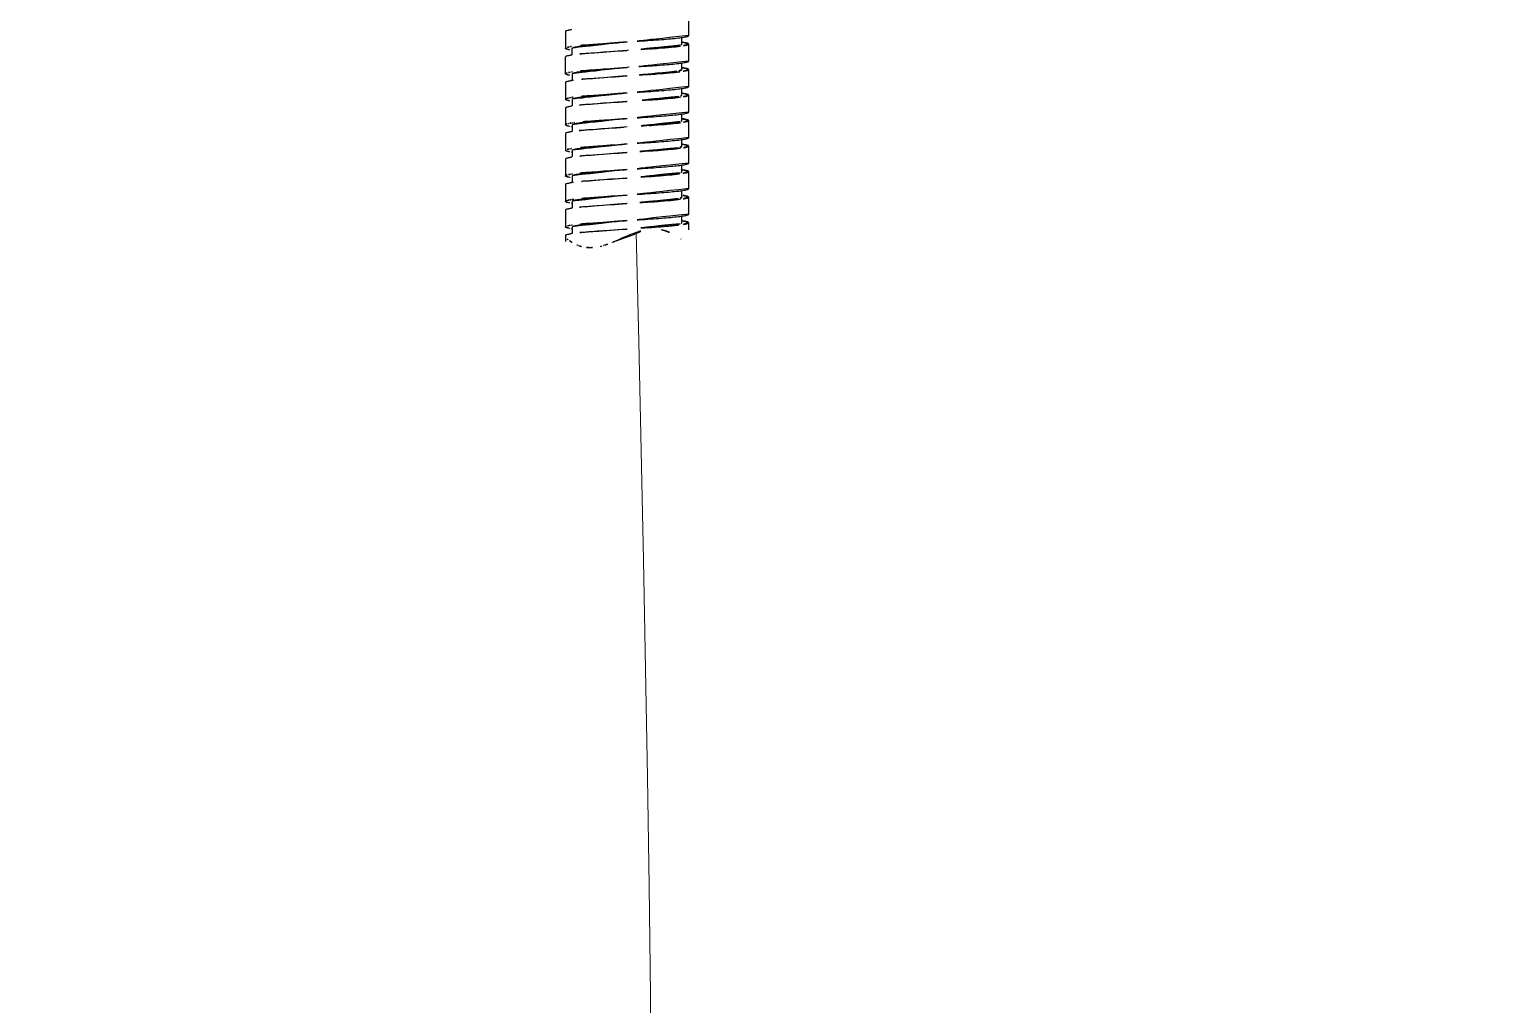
# Model space of a CAD drawing. Extents: x 16296678336 to 16296681200, y -37409618718 to -37409616619.
# Drawn here: x 16296680118.8 to 16296680291.9, y -37409617689.5 to -37409617574.9 of the extents above; entities that cross this region are included whole.
import ezdxf

# ---------------------------------------------------------------- set-up
doc = ezdxf.new("R2010")
doc.units = 0
doc.header["$LTSCALE"] = 10
doc.header["$MEASUREMENT"] = 0
doc.linetypes.add('CENTER2', pattern=[28.575, 19.05, -3.175, 3.175, -3.175])
doc.layers.add('Cneter', color=1, linetype='CENTER2', lineweight=13)
doc.layers.add('DEF_LAYER_ASSEM_MEMBER', color=7, linetype='CONTINUOUS')

msp = doc.modelspace()

# ---------------------------------------------------------------- linework, layer by layer
at = {"layer": 'Cneter', "lineweight": 5, "ltscale": 0.5}
msp.add_spline([(16296680190.140141, -37409617598.749863), (16296680190.140141, -37409617801.705399), (16296680190.140141, -37409618029.679138), (16296680190.140141, -37409618399.587212), (16296679984.26391, -37409618399.587212), (16296679966.990271, -37409618322.277588), (16296679966.76119, -37409618313.395027)], degree=3, dxfattribs=at)
at = {"layer": 'DEF_LAYER_ASSEM_MEMBER', "color": 7, "linetype": 'Continuous'}
for p, q in [((16296680196.31501, -37409617575.600937), (16296680196.31501, -37409617573.600937)), ((16296680181.81501, -37409617575.100937), (16296680181.81501, -37409617577.100937)), ((16296680195.515011, -37409617576.600937), (16296680195.515011, -37409617575.826736)), ((16296680182.615009, -37409617577.875977), (16296680182.615009, -37409617577.100937)), ((16296680189.06501, -37409617577.350937), (16296680189.045191, -37409617577.352249)), ((16296680189.08478, -37409617576.349648), (16296680189.06501, -37409617576.350937)), ((16296680189.25057, -37409617577.338722), (16296680189.06501, -37409617577.350937)), ((16296680196.31501, -37409617578.600937), (16296680196.31501, -37409617576.600937)), ((16296680181.81501, -37409617580.100937), (16296680181.81501, -37409617578.100937)), ((16296680189.318029, -37409617579.334282), (16296680189.06501, -37409617579.350937)), ((16296680195.515011, -37409617579.600937), (16296680195.515011, -37409617578.822006)), ((16296680196.31501, -37409617581.600937), (16296680196.31501, -37409617579.600937)), ((16296680181.81501, -37409617581.100937), (16296680181.81501, -37409617583.100937)), ((16296680182.583731, -37409617579.879082), (16296680182.56468, -37409617579.881897)), ((16296680182.571381, -37409617580.320992), (16296680182.58572, -37409617580.323097)), ((16296680182.58572, -37409617580.323097), (16296680182.60783, -37409617580.326317)), ((16296680182.615009, -37409617580.100937), (16296680182.615009, -37409617580.878349)), ((16296680189.06501, -37409617580.350937), (16296680189.045271, -37409617580.352249)), ((16296680189.084709, -37409617580.349648), (16296680189.06501, -37409617580.350937)), ((16296680182.615009, -37409617583.100937), (16296680182.615009, -37409617583.880653)), ((16296680189.084709, -37409617582.349648), (16296680189.06501, -37409617582.350937)), ((16296680195.515011, -37409617582.600937), (16296680195.515011, -37409617581.821243)), ((16296680196.31501, -37409617584.600937), (16296680196.31501, -37409617582.600937)), ((16296680181.81501, -37409617584.100937), (16296680181.81501, -37409617586.100937)), ((16296680189.06501, -37409617583.350937), (16296680189.045309, -37409617583.352242)), ((16296680189.084749, -37409617583.349648), (16296680189.06501, -37409617583.350937)), ((16296680195.515011, -37409617585.600937), (16296680195.515011, -37409617584.823547)), ((16296680182.615009, -37409617586.100937), (16296680182.615009, -37409617586.880539)), ((16296680189.06501, -37409617586.350937), (16296680188.730181, -37409617586.373009)), ((16296680189.084749, -37409617585.349648), (16296680189.06501, -37409617585.350937)), ((16296680189.084789, -37409617586.349648), (16296680189.06501, -37409617586.350937)), ((16296680195.52219, -37409617585.375557), (16296680195.5443, -37409617585.378792)), ((16296680195.5443, -37409617585.378792), (16296680195.55863, -37409617585.380913)), ((16296680196.31501, -37409617587.600937), (16296680196.31501, -37409617585.600937)), ((16296680181.81501, -37409617587.100937), (16296680181.81501, -37409617589.100937)), ((16296680189.084789, -37409617588.349648), (16296680189.06501, -37409617588.350937)), ((16296680195.515011, -37409617588.600937), (16296680195.515011, -37409617587.826363)), ((16296680181.81501, -37409617590.100937), (16296680181.81501, -37409617592.100937)), ((16296680182.615009, -37409617589.100937), (16296680182.615009, -37409617589.87822)), ((16296680189.06501, -37409617589.350937), (16296680189.045151, -37409617589.352257)), ((16296680189.08486, -37409617589.34964), (16296680189.06501, -37409617589.350937)), ((16296680196.31501, -37409617590.600937), (16296680196.31501, -37409617588.600937)), ((16296680189.08486, -37409617591.34964), (16296680189.06501, -37409617591.350937)), ((16296680195.515011, -37409617591.600937), (16296680195.515011, -37409617590.823219)), ((16296680196.31501, -37409617593.600937), (16296680196.31501, -37409617591.600937)), ((16296680181.81501, -37409617593.100937), (16296680181.81501, -37409617595.100937)), ((16296680182.615009, -37409617592.100937), (16296680182.615009, -37409617592.878433)), ((16296680189.06501, -37409617592.350937), (16296680189.045259, -37409617592.352249)), ((16296680189.084709, -37409617592.349648), (16296680189.06501, -37409617592.350937)), ((16296680182.615009, -37409617595.100937), (16296680182.615009, -37409617595.880539)), ((16296680189.06501, -37409617595.350937), (16296680189.045321, -37409617595.352242)), ((16296680189.084709, -37409617594.349648), (16296680189.06501, -37409617594.350937)), ((16296680189.08478, -37409617595.349648), (16296680189.06501, -37409617595.350937)), ((16296680195.515011, -37409617594.600937), (16296680195.515011, -37409617593.821342)), ((16296680196.31501, -37409617596.600937), (16296680196.31501, -37409617594.600937)), ((16296680181.81501, -37409617596.100937), (16296680181.81501, -37409617598.100937)), ((16296680195.515011, -37409617597.600937), (16296680195.515011, -37409617596.825737)), ((16296680182.615009, -37409617598.100937), (16296680182.615009, -37409617598.876228)), ((16296680189.06501, -37409617598.350937), (16296680189.0452, -37409617598.352249)), ((16296680189.08482, -37409617597.34964), (16296680189.06501, -37409617597.350937)), ((16296680196.31501, -37409617598.440521), (16296680196.31501, -37409617597.600937)), ((16296680181.81501, -37409617599.100937), (16296680181.81501, -37409617599.814423)), ((16296680187.43866, -37409617599.87738), (16296680187.46344, -37409617599.867088))]:
    msp.add_line(p, q, dxfattribs=at)
for centre, radius, start, end in [((16296680183.48527, -37409617583.41066), 6.592767, 99.52563434, 100.33026043), ((16296680183.71224, -37409617584.751701), 7.952877, 99.19002911, 99.53936024), ((16296680183.952471, -37409617586.245293), 9.465665, 98.55298567, 99.18162079), ((16296680184.163401, -37409617566.571327), 10.866904, 261.40482233, 261.59475173), ((16296680184.253401, -37409617588.237373), 11.480346, 98.15101289, 98.55949169), ((16296680184.195379, -37409617588.848763), 11.08744, 98.36636313, 98.50199641), ((16296680193.9326, -37409617587.357681), 11.096556, 81.4471224, 81.67284638), ((16296680193.95993, -37409617590.17791), 10.914713, 81.43465069, 81.58921846), ((16296680183.74016, -37409617587.916077), 8.119612, 98.97953512, 99.62304601), ((16296680184.03013, -37409617589.747704), 9.974047, 98.44884582, 98.98251782), ((16296680184.41213, -37409617593.316818), 12.571401, 97.68386665, 98.53627738), ((16296680184.3419, -37409617591.848778), 12.098126, 98.06766443, 98.35616171), ((16296680193.029671, -37409617562.272263), 17.730334, 277.12577542, 277.4933314), ((16296680182.836269, -37409617586.079033), 3.198291, 101.602889, 103.46086112), ((16296680183.679199, -37409617590.548203), 7.74671, 99.1884109, 99.71118792), ((16296680183.95438, -37409617592.25399), 9.474552, 98.54810067, 99.18395607), ((16296680184.312189, -37409617594.632874), 11.880193, 97.96838093, 98.54928943), ((16296680184.614981, -37409617596.781227), 14.04979, 97.70511951, 97.97672743), ((16296680193.29694, -37409617567.309448), 15.675695, 277.46323895, 277.7056113), ((16296680193.91641, -37409617593.472023), 11.212032, 81.52305526, 81.65250708), ((16296680184.2136, -37409617572.229874), 11.212032, 261.52305526, 261.65250708), ((16296680183.02861, -37409617589.989929), 4.129275, 101.37969434, 101.70570212), ((16296680183.67701, -37409617593.537849), 7.736142, 99.23990182, 99.66620123), ((16296680183.93219, -37409617595.113876), 9.332688, 98.58769919, 99.23257216), ((16296680184.257401, -37409617597.260887), 11.504193, 98.106008, 98.592519), ((16296680184.17008, -37409617575.523987), 10.914713, 261.43465069, 261.58921846), ((16296680184.91263, -37409617601.952721), 16.241548, 97.11498575, 98.06050864), ((16296680193.935801, -37409617599.336029), 11.074667, 81.44137284, 81.66802533), ((16296680183.48793, -37409617595.426018), 6.608355, 99.52541879, 100.31559853), ((16296680183.71213, -37409617596.751038), 7.952203, 99.19106984, 99.53860584), ((16296680183.951851, -37409617598.241417), 9.461739, 98.55417441, 99.1825536), ((16296680183.99868, -37409617599.541672), 9.765627, 98.44553869, 99.09678179), ((16296680184.16007, -37409617578.593391), 10.844589, 261.40097507, 261.58716442), ((16296680184.25202, -37409617600.228104), 11.470978, 98.15410388, 98.56068041), ((16296680183.756611, -37409617600.018692), 8.223536, 99.03508729, 99.48086309), ((16296680184.01837, -37409617601.670547), 9.896002, 98.44104247, 99.02987744), ((16296680184.295731, -37409617603.529533), 11.775554, 98.12031938, 98.44819724), ((16296680192.96489, -37409617573.772972), 18.23381, 276.98702782, 277.5101939), ((16296680193.966789, -37409617602.131042), 10.867351, 81.41642949, 81.58271223), ((16296680184.419741, -37409617605.369247), 12.624377, 97.66337178, 98.53562895), ((16296680184.224001, -37409617581.164398), 11.278326, 261.48449444, 261.72865515), ((16296680182.917749, -37409617598.457039), 3.584973, 101.52721273, 102.63897326), ((16296680183.67531, -37409617602.526108), 7.724279, 99.21895381, 99.69864724), ((16296680183.94165, -37409617604.173141), 9.392704, 98.57045048, 99.21309656), ((16296680184.28496, -37409617606.44709), 11.69243, 98.03409648, 98.57343333), ((16296680184.186489, -37409617584.413147), 11.026753, 261.46893178, 261.61243259), ((16296680184.69586, -37409617609.362167), 14.636317, 97.45608218, 98.03193227), ((16296680193.885281, -37409617605.68277), 11.425074, 81.58059422, 81.70023265), ((16296680194.04516, -37409617604.608391), 10.338858, 81.17972471, 81.58537075), ((16296680183.63512, -37409617605.288353), 7.483156, 99.43246272, 99.64302476), ((16296680183.74868, -37409617605.973213), 8.177374, 99.12319392, 99.43106125), ((16296680183.980989, -37409617607.428993), 9.651564, 98.50411459, 99.11456974), ((16296680184.18417, -37409617587.433159), 11.006627, 261.42879308, 261.6448114), ((16296680184.2691, -37409617609.34623), 11.590335, 98.14591272, 98.51116107), ((16296680192.24869, -37409617602.900352), 4.54673, 77.89220632, 80.57019625), ((16296680192.725731, -37409617577.935928), 20.086346, 276.364618, 277.5431605), ((16296680193.952431, -37409617608.224617), 10.962019, 81.41984456, 81.63022155), ((16296680185.69622, -37409617594.868507), 5.929463, 231.88278049, 234.85415211), ((16296680184.17358, -37409617609.700417), 10.937509, 98.37671719, 98.55895136), ((16296680184.81266, -37409617596.359177), 4.192321, 246.47832701, 250.1848611), ((16296680184.77792, -37409617596.452553), 4.092701, 250.199388, 250.43036134), ((16296680184.730379, -37409617596.598396), 3.939355, 250.37121408, 262.24922545), ((16296680184.730221, -37409617596.592117), 3.94555, 262.26375484, 262.81924594), ((16296680184.731421, -37409617596.58268), 3.955063, 262.81913752, 263.17585038), ((16296680184.734449, -37409617596.556419), 3.981502, 263.17742144, 264.89432045), ((16296680184.294769, -37409617593.553452), 7.028699, 283.66623025, 285.70269394), ((16296680184.11475, -37409617592.90416), 7.702479, 285.68466498, 286.42662986), ((16296680183.963209, -37409617592.391853), 8.236732, 286.42991694, 287.42365055), ((16296680180.828831, -37409617583.948853), 17.245501, 292.07021524, 292.18666206), ((16296680180.503059, -37409617583.150711), 18.10756, 292.1873704, 292.39349762), ((16296680180.12384, -37409617582.229759), 19.103529, 292.39289136, 292.51364197), ((16296680190.823919, -37409617605.4673), 7.500311, 51.99191305, 53.53681425)]:
    msp.add_arc(centre, radius, start, end, dxfattribs=at)
for points, start_tangent, end_tangent in [([(16296680182.539761, -37409617574.885643), (16296680182.2257, -37409617574.939468), (16296680181.99856, -37409617574.993294), (16296680181.861031, -37409617575.047119), (16296680181.81506, -37409617575.100937)], (-0.9887734818, -0.149422226), (0.0003846177, -0.999999926)), ([(16296680196.315001, -37409617575.600937), (16296680196.28017, -37409617575.647743), (16296680196.176161, -37409617575.694527), (16296680196.00388, -37409617575.741333), (16296680195.76498, -37409617575.788116), (16296680195.09724, -37409617575.881706), (16296680194.19849, -37409617575.975304), (16296680193.103161, -37409617576.068893), (16296680191.853161, -37409617576.162468), (16296680190.49638, -37409617576.256058), (16296680189.08478, -37409617576.349648)], (0.0010126081, -0.9999994873), (-0.9978384113, -0.0657153332)), ([(16296680182.55616, -37409617577.883171), (16296680182.23514, -37409617577.937607), (16296680182.002729, -37409617577.992058), (16296680181.862141, -37409617578.046539), (16296680181.81501, -37409617578.100937)], (-0.9890091009, -0.1478546524), (0, -1)), ([(16296680181.81505, -37409617577.100937), (16296680181.86101, -37409617577.154747), (16296680181.99844, -37409617577.208557), (16296680182.225451, -37409617577.262367), (16296680182.53932, -37409617577.316177)], (-0.000802723, -0.9999996778), (0.988765987, -0.1494718132)), ([(16296680181.885559, -37409617577.034279), (16296680181.85474, -37409617577.050949), (16296680181.81505, -37409617577.100937)], (-0.9039032658, -0.4277369356), (-0.0008027231, -0.9999996778)), ([(16296680182.303049, -37409617576.924759), (16296680182.04826, -37409617576.979523), (16296680181.885559, -37409617577.034279)], (-0.9837364779, -0.1796177663), (-0.903903266, -0.4277369353)), ([(16296680189.06501, -37409617576.350937), (16296680187.806669, -37409617576.444687), (16296680186.59671, -37409617576.538437), (16296680185.481609, -37409617576.632187), (16296680184.5042, -37409617576.725937), (16296680183.70204, -37409617576.819687), (16296680183.105989, -37409617576.913437), (16296680182.73897, -37409617577.007187), (16296680182.64609, -37409617577.05407), (16296680182.615061, -37409617577.100937)], (-0.9972712204, -0.0738248803), (-0.0007403058, -0.999999726)), ([(16296680189.045191, -37409617577.352249), (16296680185.2467, -37409617577.615784), (16296680183.711861, -37409617577.747551), (16296680182.58214, -37409617577.879318)], (-0.9978383761, -0.0657158674), (-0.9893564638, -0.145512156)), ([(16296680189.06501, -37409617576.350937), (16296680185.29598, -37409617576.611977), (16296680183.764021, -37409617576.742493), (16296680182.625669, -37409617576.873001)], (-0.9978384251, -0.0657151238), (-0.9898843585, -0.1418765544)), ([(16296680195.25374, -37409617576.737312), (16296680194.884529, -37409617576.813812), (16296680194.366289, -37409617576.890312), (16296680192.939171, -37409617577.043312), (16296680191.117649, -37409617577.196312), (16296680189.08713, -37409617577.349312)], (-0.9671701643, -0.2541296389), (-0.9972713111, -0.0738236553)), ([(16296680195.362181, -37409617576.848503), (16296680194.24378, -37409617576.971046), (16296680192.786039, -37409617577.093613), (16296680189.25057, -37409617577.338722)], (-0.9912844036, -0.1317392547), (-0.9978369636, -0.0657373106)), ([(16296680195.51498, -37409617576.600937), (16296680195.449301, -37409617576.669128), (16296680195.25374, -37409617576.737312)], (0.0014773228, -0.9999989088), (-0.9671701643, -0.2541296389)), ([(16296680196.31498, -37409617576.600937), (16296680196.254169, -37409617576.662827), (16296680196.07272, -37409617576.724716), (16296680195.773769, -37409617576.786613), (16296680195.362181, -37409617576.848503)], (-0.0014588115, -0.9999989359), (-0.9912844036, -0.1317392547)), ([(16296680195.582899, -37409617576.384529), (16296680195.90008, -37409617576.438637), (16296680196.129589, -37409617576.492737), (16296680196.26848, -37409617576.546837), (16296680196.31498, -37409617576.600937)], (0.9888748418, -0.1487499489), (-0.0014588116, -0.9999989359)), ([(16296680189.06501, -37409617579.350937), (16296680187.806681, -37409617579.444687), (16296680186.596701, -37409617579.538437), (16296680185.481581, -37409617579.632187), (16296680184.50419, -37409617579.725937), (16296680183.70207, -37409617579.819702), (16296680183.10603, -37409617579.913437), (16296680182.73896, -37409617580.00721), (16296680182.64612, -37409617580.054123), (16296680182.615009, -37409617580.100937)], (-0.9972713452, -0.0738231946), (0, -1)), ([(16296680189.06501, -37409617579.350937), (16296680185.313021, -37409617579.610657), (16296680183.78443, -37409617579.740517), (16296680182.64403, -37409617579.870377)], (-0.9978383992, -0.065715517), (-0.9900962893, -0.1403899497)), ([(16296680196.31497, -37409617578.600937), (16296680196.281601, -37409617578.646782), (16296680196.181789, -37409617578.692612), (16296680196.016399, -37409617578.738449), (16296680195.78709, -37409617578.784279), (16296680195.14535, -37409617578.875954), (16296680194.28019, -37409617578.967613), (16296680193.2234, -37409617579.05928), (16296680192.01383, -37409617579.150948), (16296680190.6959, -37409617579.242607), (16296680189.318029, -37409617579.334282)], (-0.0012834786, -0.9999991763), (-0.9978357471, -0.0657557742)), ([(16296680195.51498, -37409617579.600937), (16296680195.478001, -37409617579.652077), (16296680195.367599, -37409617579.703217), (16296680195.184879, -37409617579.754356), (16296680194.932131, -37409617579.805496)], (-0.0014773227, -0.9999989088), (-0.9844908212, -0.1754360939)), ([(16296680196.31496, -37409617579.600937), (16296680196.25285, -37409617579.663513), (16296680196.06748, -37409617579.726067), (16296680195.762091, -37409617579.78862), (16296680195.341921, -37409617579.851181)], (0.0007601393, -0.9999997111), (-0.9914483763, -0.1304994912)), ([(16296680195.585529, -37409617579.384933), (16296680195.901609, -37409617579.438927), (16296680196.130251, -37409617579.492943), (16296680196.268669, -37409617579.546944), (16296680196.31496, -37409617579.600937)], (0.9888447814, -0.14894965), (0.0007601393, -0.9999997111)), ([(16296680182.54608, -37409617580.884689), (16296680182.22934, -37409617580.938751), (16296680182.00016, -37409617580.992821), (16296680181.861469, -37409617581.046883), (16296680181.815029, -37409617581.100937)], (-0.9888600473, -0.1488482681), (0.0015170925, -0.9999988492)), ([(16296680182.02327, -37409617579.986221), (16296680181.86731, -37409617580.043617), (16296680181.81501, -37409617580.100937)], (-0.963749095, -0.2668101983), (0, -1)), ([(16296680181.81501, -37409617580.100937), (16296680181.863131, -37409617580.155922), (16296680182.00663, -37409617580.210968), (16296680182.243839, -37409617580.265991), (16296680182.571381, -37409617580.320992)], (0, -1), (0.9892148875, -0.1464715205)), ([(16296680182.382839, -37409617579.910721), (16296680182.27692, -37409617579.929588), (16296680182.02327, -37409617579.986221)], (-0.9858947205, -0.1673666638), (-0.9637490951, -0.266810198)), ([(16296680189.045271, -37409617580.352249), (16296680185.38328, -37409617580.60527), (16296680183.876169, -37409617580.731789), (16296680182.731239, -37409617580.858299)], (-0.9978384475, -0.0657147834), (-0.9909651389, -0.1341196985)), ([(16296680194.932131, -37409617579.805496), (16296680193.943211, -37409617579.941437), (16296680192.56146, -37409617580.0774), (16296680190.898161, -37409617580.213348), (16296680189.087231, -37409617580.349297)], (-0.9844908212, -0.1754360939), (-0.9972712482, -0.0738245046)), ([(16296680195.22908, -37409617579.865646), (16296680194.07531, -37409617579.986656), (16296680192.60148, -37409617580.107651), (16296680189.084709, -37409617580.349648)], (-0.9922652873, -0.1241354083), (-0.9978384452, -0.0657148176)), ([(16296680182.09177, -37409617582.968597), (16296680181.884581, -37409617583.034767), (16296680181.815029, -37409617583.100937)], (-0.9722426842, -0.2339747059), (0.0015170924, -0.9999988492)), ([(16296680181.815029, -37409617583.100937), (16296680181.862431, -37409617583.155563), (16296680182.003941, -37409617583.210182), (16296680182.23778, -37409617583.264801), (16296680182.56082, -37409617583.31942)], (0.0015170924, -0.9999988492), (0.9890738868, -0.1474206443)), ([(16296680182.372471, -37409617582.912498), (16296680182.324471, -37409617582.920898), (16296680182.193001, -37409617582.946091)], (-0.9856482066, -0.1688123596), (-0.9793175527, -0.2023292638)), ([(16296680189.06501, -37409617582.350937), (16296680187.806681, -37409617582.444687), (16296680186.59672, -37409617582.538437), (16296680185.4816, -37409617582.632187), (16296680184.504181, -37409617582.725937), (16296680183.70203, -37409617582.819687), (16296680183.10601, -37409617582.913437), (16296680182.738991, -37409617583.007187), (16296680182.646061, -37409617583.05407), (16296680182.615061, -37409617583.100937)], (-0.9972712764, -0.0738241233), (0.0007403058, -0.999999726)), ([(16296680189.06501, -37409617582.350937), (16296680185.391781, -37409617582.604622), (16296680183.87962, -37409617582.731461), (16296680182.731239, -37409617582.858299)], (-0.9978384623, -0.065714558), (-0.9909651389, -0.1341196985)), ([(16296680196.31496, -37409617581.600937), (16296680196.28022, -37409617581.647743), (16296680196.17613, -37409617581.694527), (16296680196.003889, -37409617581.741333), (16296680195.76498, -37409617581.788116), (16296680195.09725, -37409617581.881706), (16296680194.19849, -37409617581.975304), (16296680193.103109, -37409617582.068893), (16296680191.85309, -37409617582.162483), (16296680190.4963, -37409617582.256073), (16296680189.084709, -37409617582.349648)], (0.0007601393, -0.9999997111), (-0.9978384452, -0.0657148176)), ([(16296680195.160259, -37409617582.76004), (16296680194.274111, -37409617582.902077), (16296680192.930321, -37409617583.044128), (16296680191.24696, -37409617583.186172), (16296680189.37191, -37409617583.328217)], (-0.9753301491, -0.2207512178), (-0.9972650537, -0.0739081367)), ([(16296680195.333059, -37409617582.852341), (16296680194.18376, -37409617582.976669), (16296680192.68936, -37409617583.100998), (16296680189.084749, -37409617583.349648)], (-0.9915234166, -0.1299281124), (-0.9978384475, -0.0657147834)), ([(16296680195.514959, -37409617582.600937), (16296680195.49264, -37409617582.640717), (16296680195.425659, -37409617582.680496), (16296680195.160259, -37409617582.76004)], (0.0007403057, -0.999999726), (-0.9753301491, -0.2207512179)), ([(16296680196.31498, -37409617582.600937), (16296680196.256531, -37409617582.661613), (16296680196.082199, -37409617582.722267), (16296680195.79468, -37409617582.782944), (16296680195.398769, -37409617582.843597)], (0.0015170924, -0.9999988492), (-0.9909651389, -0.1341196986)), ([(16296680195.569189, -37409617582.382477), (16296680195.892229, -37409617582.437103), (16296680196.12608, -37409617582.491707), (16296680196.26758, -37409617582.546333), (16296680196.31498, -37409617582.600937)], (0.9890738868, -0.1474206443), (0.0015170924, -0.9999988492)), ([(16296680182.538601, -37409617583.885818), (16296680182.225031, -37409617583.939598), (16296680181.99826, -37409617583.993393), (16296680181.86096, -37409617584.047157), (16296680181.81506, -37409617584.100937)], (-0.9887560739, -0.1495373744), (0.0007601393, -0.9999997111)), ([(16296680189.045309, -37409617583.352242), (16296680185.204861, -37409617583.619034), (16296680183.662251, -37409617583.752434), (16296680182.538601, -37409617583.885818)], (-0.9978384452, -0.0657148176), (-0.9887560739, -0.1495373744)), ([(16296680196.31498, -37409617584.600937), (16296680196.28019, -37409617584.647743), (16296680196.17614, -37409617584.694527), (16296680196.003889, -37409617584.741333), (16296680195.764971, -37409617584.788116), (16296680195.09724, -37409617584.881706), (16296680194.19849, -37409617584.975304), (16296680193.10314, -37409617585.068893), (16296680191.85313, -37409617585.162483), (16296680190.49634, -37409617585.256058), (16296680189.084749, -37409617585.349648)], (0.0015170924, -0.9999988492), (-0.9978384475, -0.0657147834)), ([(16296680181.9986, -37409617585.993279), (16296680181.86104, -37409617586.047112), (16296680181.81506, -37409617586.100937)], (-0.9592412475, -0.2825884448), (0.0007601394, -0.9999997111)), ([(16296680181.81506, -37409617586.100937), (16296680181.86134, -37409617586.154953), (16296680181.99976, -37409617586.208946), (16296680182.228399, -37409617586.262962), (16296680182.544479, -37409617586.316963)], (0.0007601393, -0.9999997111), (0.9888447814, -0.1489496501)), ([(16296680182.19084, -37409617585.946533), (16296680182.13652, -37409617585.958221), (16296680181.9986, -37409617585.993279)], (-0.9791941495, -0.2029256456), (-0.9592412475, -0.2825884446)), ([(16296680182.37805, -37409617585.911537), (16296680182.33445, -37409617585.919113), (16296680182.213869, -37409617585.941833)], (-0.9857877187, -0.1679957549), (-0.9803331573, -0.1973496914)), ([(16296680189.06501, -37409617585.350937), (16296680187.806669, -37409617585.444687), (16296680186.596701, -37409617585.538437), (16296680185.4816, -37409617585.632187), (16296680184.50421, -37409617585.725937), (16296680183.702061, -37409617585.819687), (16296680183.106001, -37409617585.913437), (16296680182.738939, -37409617586.007187), (16296680182.646111, -37409617586.05407), (16296680182.61503, -37409617586.100937)], (-0.9972712764, -0.0738241233), (-0.0014773227, -0.9999989088)), ([(16296680188.730181, -37409617586.373009), (16296680185.07802, -37409617586.628967), (16296680183.616699, -37409617586.75695), (16296680182.544479, -37409617586.884933)], (-0.9978337682, -0.0657857971), (-0.9888447814, -0.14894965)), ([(16296680189.06501, -37409617585.350937), (16296680185.53713, -37409617585.593597), (16296680184.05827, -37409617585.71492), (16296680182.90093, -37409617585.836243)], (-0.9978384623, -0.065714558), (-0.9922652873, -0.1241354083)), ([(16296680195.30899, -37409617585.721947), (16296680194.960529, -37409617585.800369), (16296680194.4534, -37409617585.878777), (16296680193.02166, -37409617586.035629), (16296680191.1668, -37409617586.192467), (16296680189.08717, -37409617586.349297)], (-0.9590863317, -0.2831137727), (-0.9972713164, -0.0738235835)), ([(16296680195.352819, -37409617585.849739), (16296680194.20471, -37409617585.974716), (16296680192.70648, -37409617586.099693), (16296680189.084789, -37409617586.349648)], (-0.9913650743, -0.1311308101), (-0.9978383993, -0.0657155152)), ([(16296680195.515011, -37409617585.600937), (16296680195.46324, -37409617585.661453), (16296680195.30899, -37409617585.721947)], (0, -1), (-0.9590863318, -0.2831137725)), ([(16296680196.31501, -37409617585.600937), (16296680196.253531, -37409617585.663147), (16296680196.07033, -37409617585.725342), (16296680195.768351, -37409617585.787537), (16296680195.352819, -37409617585.849739)], (0, -1), (-0.9913650743, -0.1311308101)), ([(16296680195.55863, -37409617585.380913), (16296680195.886181, -37409617585.435913), (16296680196.123381, -37409617585.490929), (16296680196.26689, -37409617585.545937), (16296680196.31501, -37409617585.600937)], (0.9892114653, -0.1464946307), (0, -1)), ([(16296680182.544479, -37409617586.884933), (16296680182.228399, -37409617586.938927), (16296680181.99976, -37409617586.992943), (16296680181.86134, -37409617587.046944), (16296680181.81506, -37409617587.100937)], (-0.9888447814, -0.1489496501), (-0.0007601393, -0.9999997111)), ([(16296680189.06501, -37409617588.350937), (16296680187.80669, -37409617588.444687), (16296680186.59671, -37409617588.538437), (16296680185.481581, -37409617588.632187), (16296680184.504169, -37409617588.725937), (16296680183.702049, -37409617588.819687), (16296680183.10603, -37409617588.913437), (16296680182.738991, -37409617589.007187), (16296680182.64609, -37409617589.05407), (16296680182.61503, -37409617589.100937)], (-0.9972713465, -0.0738231763), (0.0014773226, -0.9999989088)), ([(16296680189.06501, -37409617588.350937), (16296680185.29537, -37409617588.612022), (16296680183.76329, -37409617588.742561), (16296680182.625019, -37409617588.8731)], (-0.997838413, -0.0657153068), (-0.9898769403, -0.1419283025)), ([(16296680196.31501, -37409617587.600937), (16296680196.280161, -37409617587.647743), (16296680196.17617, -37409617587.694527), (16296680196.00387, -37409617587.741333), (16296680195.76499, -37409617587.788116), (16296680195.09724, -37409617587.881706), (16296680194.19849, -37409617587.975304), (16296680193.103161, -37409617588.068893), (16296680191.85317, -37409617588.162468), (16296680190.496389, -37409617588.256058), (16296680189.084789, -37409617588.349648)], (0, -1), (-0.9978383993, -0.0657155152)), ([(16296680195.583941, -37409617588.384689), (16296680195.900669, -37409617588.438751), (16296680196.12986, -37409617588.492821), (16296680196.268539, -37409617588.546883), (16296680196.31498, -37409617588.600937)], (0.9888600457, -0.1488482785), (-0.0015216055, -0.9999988424)), ([(16296680181.81506, -37409617589.100937), (16296680181.86096, -37409617589.154732), (16296680181.99826, -37409617589.208511), (16296680182.225031, -37409617589.262291), (16296680182.538601, -37409617589.316078)], (-0.0007601393, -0.9999997111), (0.9887560739, -0.1495373744)), ([(16296680182.45472, -37409617589.898857), (16296680182.177259, -37409617589.949387), (16296680181.97674, -37409617589.999908), (16296680181.8556, -37409617590.05043), (16296680181.81502, -37409617590.100937)], (-0.987386783, -0.1583266898), (-0.0014068558, -0.9999990104)), ([(16296680181.884529, -37409617589.034767), (16296680181.85416, -37409617589.051323), (16296680181.81506, -37409617589.100937)], (-0.90268411, -0.4303038432), (-0.0007601397, -0.9999997111)), ([(16296680182.304581, -37409617588.924477), (16296680182.047859, -37409617588.979622), (16296680181.884529, -37409617589.034767)], (-0.983784499, -0.1793545638), (-0.9026841101, -0.430303843)), ([(16296680189.045151, -37409617589.352257), (16296680185.22979, -37409617589.617104), (16296680183.69175, -37409617589.749519), (16296680182.564409, -37409617589.881943)], (-0.9978384232, -0.0657151512), (-0.9891224061, -0.1470947512)), ([(16296680195.05298, -37409617588.782768), (16296680194.090731, -37409617588.9244), (16296680192.689461, -37409617589.066032), (16296680190.971861, -37409617589.207649), (16296680189.087311, -37409617589.349297)], (-0.9807356546, -0.1953396422), (-0.9972712805, -0.0738240686)), ([(16296680195.362579, -37409617588.848442), (16296680194.215151, -37409617588.97374), (16296680192.71501, -37409617589.099037), (16296680189.08486, -37409617589.34964)], (-0.9912819078, -0.1317580328), (-0.9978384232, -0.0657151521)), ([(16296680195.514959, -37409617588.600937), (16296680195.485781, -37409617588.6464), (16296680195.39843, -37409617588.691856), (16296680195.05298, -37409617588.782768)], (-0.0007436532, -0.9999997235), (-0.9807356546, -0.1953396422)), ([(16296680196.31498, -37409617588.600937), (16296680196.25419, -37409617588.662819), (16296680196.07283, -37409617588.724693), (16296680195.773991, -37409617588.786568), (16296680195.362579, -37409617588.848442)], (-0.0015216054, -0.9999988424), (-0.9912819078, -0.1317580328)), ([(16296680189.06501, -37409617591.350937), (16296680187.80686, -37409617591.444687), (16296680186.596609, -37409617591.538452), (16296680185.481649, -37409617591.632187), (16296680184.50419, -37409617591.725937), (16296680183.702049, -37409617591.819687), (16296680183.10598, -37409617591.913437), (16296680182.73896, -37409617592.007187), (16296680182.64609, -37409617592.05407), (16296680182.615049, -37409617592.100937)], (-0.9972713179, -0.0738235627), (-0.0010660906, -0.9999994317)), ([(16296680189.06501, -37409617591.350937), (16296680185.302299, -37409617591.611488), (16296680183.771521, -37409617591.741768), (16296680182.632401, -37409617591.87204)], (-0.9978384422, -0.0657148637), (-0.9899647609, -0.1413144442)), ([(16296680196.31498, -37409617590.600937), (16296680196.28017, -37409617590.647743), (16296680196.17618, -37409617590.694527), (16296680196.003851, -37409617590.741333), (16296680195.76503, -37409617590.788116), (16296680195.097269, -37409617590.881706), (16296680194.19853, -37409617590.975288), (16296680193.103161, -37409617591.068878), (16296680191.853331, -37409617591.16246), (16296680190.496321, -37409617591.256073), (16296680189.08486, -37409617591.34964)], (-0.0015216054, -0.9999988424), (-0.9978384232, -0.0657151521)), ([(16296680195.29833, -37409617591.72506), (16296680194.945511, -37409617591.803093), (16296680194.43602, -37409617591.881119), (16296680193.005039, -37409617592.037193), (16296680191.156851, -37409617592.193237), (16296680189.08716, -37409617592.349297)], (-0.9609364648, -0.2767690564), (-0.9972713237, -0.0738234849)), ([(16296680195.18293, -37409617591.871368), (16296680194.02804, -37409617591.990936), (16296680192.56352, -37409617592.110512), (16296680189.084709, -37409617592.349648)], (-0.9925517545, -0.1218237032), (-0.9978384407, -0.0657148858)), ([(16296680195.514999, -37409617591.600937), (16296680195.46056, -37409617591.663002), (16296680195.29833, -37409617591.72506)], (0.0010733042, -0.999999424), (-0.9609364648, -0.2767690564)), ([(16296680196.314951, -37409617591.600937), (16296680196.253269, -37409617591.6633), (16296680196.06908, -37409617591.725647), (16296680195.765659, -37409617591.78801), (16296680195.34812, -37409617591.850357)], (0.0002495002, -0.9999999689), (-0.9913978086, -0.1308830975)), ([(16296680195.58877, -37409617591.385422), (16296680195.903469, -37409617591.439301), (16296680196.131081, -37409617591.493179), (16296680196.26889, -37409617591.547073), (16296680196.314951, -37409617591.600937)], (0.9887968523, -0.1492674944), (0.0002495002, -0.9999999689)), ([(16296680181.81502, -37409617592.100937), (16296680181.86199, -37409617592.155312), (16296680182.002159, -37409617592.209671), (16296680182.23385, -37409617592.26403), (16296680182.55394, -37409617592.31839)], (-0.0013380195, -0.9999991049), (0.9889709062, -0.1481099139)), ([(16296680182.54599, -37409617592.884697), (16296680182.22929, -37409617592.938759), (16296680182.000139, -37409617592.992821), (16296680181.86146, -37409617593.046883), (16296680181.815029, -37409617593.100937)], (-0.9888589605, -0.1488554876), (0.001489455, -0.9999988908)), ([(16296680182.009911, -37409617591.98999), (16296680181.863939, -37409617592.045471), (16296680181.81502, -37409617592.100937)], (-0.961489749, -0.274840795), (-0.0013380196, -0.9999991049)), ([(16296680182.40204, -37409617591.907494), (16296680182.28487, -37409617591.928123), (16296680182.009911, -37409617591.98999)], (-0.9863246979, -0.164813805), (-0.961489749, -0.2748407948)), ([(16296680189.045259, -37409617592.352249), (16296680185.387699, -37409617592.604927), (16296680183.88155, -37409617592.731277), (16296680182.73625, -37409617592.857628)], (-0.9978384434, -0.0657148452), (-0.9910102781, -0.1337857565)), ([(16296680196.31496, -37409617593.600937), (16296680196.28022, -37409617593.647743), (16296680196.17613, -37409617593.694527), (16296680196.00388, -37409617593.741333), (16296680195.76499, -37409617593.788116), (16296680195.09725, -37409617593.881706), (16296680194.19849, -37409617593.975304), (16296680193.103121, -37409617594.068893), (16296680191.85309, -37409617594.162483), (16296680190.496309, -37409617594.256073), (16296680189.084709, -37409617594.349648)], (0.0005963958, -0.9999998222), (-0.9978384495, -0.0657147522)), ([(16296680182.133329, -37409617594.958939), (16296680181.895069, -37409617595.029953), (16296680181.835039, -37409617595.065437), (16296680181.815041, -37409617595.100937)], (-0.9756673587, -0.2192560264), (0.0012988344, -0.9999991565)), ([(16296680181.815041, -37409617595.100937), (16296680181.861759, -37409617595.15519), (16296680182.00135, -37409617595.209427), (16296680182.231979, -37409617595.263657), (16296680182.550711, -37409617595.317902)], (0.0012988344, -0.9999991565), (0.9889337639, -0.1483577116)), ([(16296680182.374029, -37409617594.912231), (16296680182.32799, -37409617594.920273), (16296680182.201349, -37409617594.944366)], (-0.9856884724, -0.1685770905), (-0.9797380632, -0.2002831182)), ([(16296680189.06501, -37409617594.350937), (16296680187.80669, -37409617594.444687), (16296680186.59672, -37409617594.538437), (16296680185.48159, -37409617594.632187), (16296680184.504169, -37409617594.725937), (16296680183.70204, -37409617594.819687), (16296680183.10603, -37409617594.913437), (16296680182.738991, -37409617595.007187), (16296680182.64607, -37409617595.05407), (16296680182.61504, -37409617595.100937)], (-0.9972713393, -0.0738232744), (0.0013170767, -0.9999991327)), ([(16296680189.045321, -37409617595.352242), (16296680185.210199, -37409617595.618607), (16296680183.66855, -37409617595.751801), (16296680182.544069, -37409617595.884987)], (-0.9978384092, -0.065715364), (-0.9888386619, -0.1489902707)), ([(16296680189.06501, -37409617594.350937), (16296680185.44886, -37409617594.600273), (16296680183.949329, -37409617594.724937), (16296680182.79656, -37409617594.849602)], (-0.9978384662, -0.0657144993), (-0.9915184658, -0.1299658876)), ([(16296680195.079121, -37409617594.777489), (16296680194.124069, -37409617594.920441), (16296680192.718929, -37409617595.063393), (16296680190.98872, -37409617595.206337), (16296680189.087339, -37409617595.349297)], (-0.9796567717, -0.2006803669), (-0.9972711972, -0.0738251938)), ([(16296680195.346041, -37409617594.850639), (16296680194.1975, -37409617594.975388), (16296680192.70059, -37409617595.100143), (16296680189.08478, -37409617595.349648)], (-0.9914204933, -0.1307111529), (-0.9978384135, -0.0657152988)), ([(16296680195.51495, -37409617594.600937), (16296680195.48745, -37409617594.645081), (16296680195.405069, -37409617594.689217), (16296680195.079121, -37409617594.777489)], (-0.0004603692, -0.999999894), (-0.9796567717, -0.2006803669)), ([(16296680196.315001, -37409617594.600937), (16296680196.25308, -37409617594.663368), (16296680196.068581, -37409617594.725792), (16296680195.764441, -37409617594.788223), (16296680195.346041, -37409617594.850639)], (0.0010495569, -0.9999994492), (-0.9914204933, -0.1307111529)), ([(16296680195.63047, -37409617594.391792), (16296680195.9272, -37409617594.444077), (16296680196.1418, -37409617594.496368), (16296680196.271521, -37409617594.54866), (16296680196.315001, -37409617594.600937)], (0.9881603152, -0.1534248724), (0.0010495569, -0.9999994492)), ([(16296680182.544069, -37409617595.884987), (16296680182.22817, -37409617595.93898), (16296680181.99966, -37409617595.992973), (16296680181.861309, -37409617596.046959), (16296680181.81506, -37409617596.100937)], (-0.9888386619, -0.1489902707), (-0.0007233138, -0.9999997384)), ([(16296680196.31501, -37409617596.600937), (16296680196.28017, -37409617596.647743), (16296680196.17617, -37409617596.694527), (16296680196.00387, -37409617596.741333), (16296680195.764999, -37409617596.788116), (16296680195.09724, -37409617596.881706), (16296680194.1985, -37409617596.975304), (16296680193.103161, -37409617597.068878), (16296680191.85318, -37409617597.162468), (16296680190.49641, -37409617597.256058), (16296680189.08482, -37409617597.34964)], (-0.0002674015, -0.9999999642), (-0.9978383788, -0.0657158262)), ([(16296680181.815041, -37409617598.100937), (16296680181.861309, -37409617598.154922), (16296680181.999571, -37409617598.2089), (16296680182.22801, -37409617598.262878), (16296680182.543751, -37409617598.316856)], (-0.0014169086, -0.9999989962), (0.9888274751, -0.1490644976)), ([(16296680181.918289, -37409617598.020264), (16296680181.840919, -37409617598.0606), (16296680181.815041, -37409617598.100937)], (-0.9311584617, -0.3646147544), (-0.001416909, -0.9999989962)), ([(16296680182.38162, -37409617597.910927), (16296680182.104429, -37409617597.965591), (16296680181.918289, -37409617598.020264)], (-0.9858669196, -0.1675303461), (-0.9311584618, -0.3646147543)), ([(16296680189.06501, -37409617597.350937), (16296680187.806669, -37409617597.444687), (16296680186.596701, -37409617597.538437), (16296680185.48159, -37409617597.632187), (16296680184.5042, -37409617597.725937), (16296680183.70207, -37409617597.819687), (16296680183.10601, -37409617597.913437), (16296680182.738951, -37409617598.007187), (16296680182.64612, -37409617598.05407), (16296680182.615009, -37409617598.100937)], (-0.9972713001, -0.0738238034), (-0.0009865192, -0.9999995134)), ([(16296680189.0452, -37409617598.352249), (16296680185.24486, -37409617598.615929), (16296680183.709669, -37409617598.747757), (16296680182.5802, -37409617598.879601)], (-0.9978383802, -0.0657158048), (-0.9893289271, -0.1456992591)), ([(16296680189.06501, -37409617597.350937), (16296680185.29705, -37409617597.611893), (16296680183.765289, -37409617597.742371), (16296680182.626801, -37409617597.872841)], (-0.9978383929, -0.0657156112), (-0.9898995765, -0.1417703369)), ([(16296680187.46344, -37409617599.867088), (16296680187.71316, -37409617599.761391), (16296680189.73181, -37409617598.89492), (16296680192.99362, -37409617598.415062)], (0.9232710141, 0.3841492347), (0.9864891227, -0.1638267705)), ([(16296680195.30694, -37409617597.722549), (16296680194.956499, -37409617597.801102), (16296680194.44698, -37409617597.879646), (16296680193.00968, -37409617598.036751), (16296680191.149151, -37409617598.193848), (16296680189.06501, -37409617598.350937)], (-0.9594555087, -0.2818601192), (-0.9972713441, -0.0738232095)), ([(16296680194.952391, -37409617597.898483), (16296680192.373171, -37409617598.12471), (16296680189.06501, -37409617598.350937)], (-0.9936924546, -0.1121396706), (-0.9978383943, -0.065715591)), ([(16296680193.20237, -37409617598.454773), (16296680195.281389, -37409617599.435249)], (0.9777596294, -0.2097286509), (0.8043174273, -0.5941998622)), ([(16296680195.515011, -37409617597.600937), (16296680195.46273, -37409617597.661751), (16296680195.30694, -37409617597.722549)], (0.0003535144, -0.9999999375), (-0.9594555087, -0.2818601191)), ([(16296680196.31497, -37409617597.600937), (16296680196.2542, -37409617597.662827), (16296680196.0728, -37409617597.724701), (16296680195.77396, -37409617597.786583), (16296680195.362511, -37409617597.84845)], (-0.0013596006, -0.9999990757), (-0.9912809673, -0.1317651085)), ([(16296680195.587879, -37409617597.385277), (16296680195.902941, -37409617597.439201), (16296680196.130859, -37409617597.493118), (16296680196.26881, -37409617597.547028), (16296680196.31497, -37409617597.600937)], (0.9888046061, -0.1492161219), (-0.0013596006, -0.9999990757)), ([(16296680182.545799, -37409617598.884727), (16296680182.229219, -37409617598.938782), (16296680182.000059, -37409617598.992844), (16296680181.861469, -37409617599.04689), (16296680181.81501, -37409617599.100937)], (-0.988860623, -0.1488444433), (-0.0003930416, -0.9999999228)), ([(16296680182.282869, -37409617599.716957), (16296680183.13953, -37409617600.203163)], (0.8179394138, -0.5753043676), (0.9170189037, -0.3988437416)), ([(16296680184.380119, -37409617600.522133), (16296680185.9554, -37409617600.383163)], (0.9960294789, -0.0890240255), (0.971777295, 0.2359001674)), ([(16296680186.429569, -37409617600.250664), (16296680187.30872, -37409617599.930656)], (0.9541517358, 0.2993233454), (0.926725727, 0.3757385087))]:
    msp.add_spline(points, degree=3, dxfattribs=dict(at, start_tangent=start_tangent, end_tangent=end_tangent))

doc.saveas('drawing.dxf')
